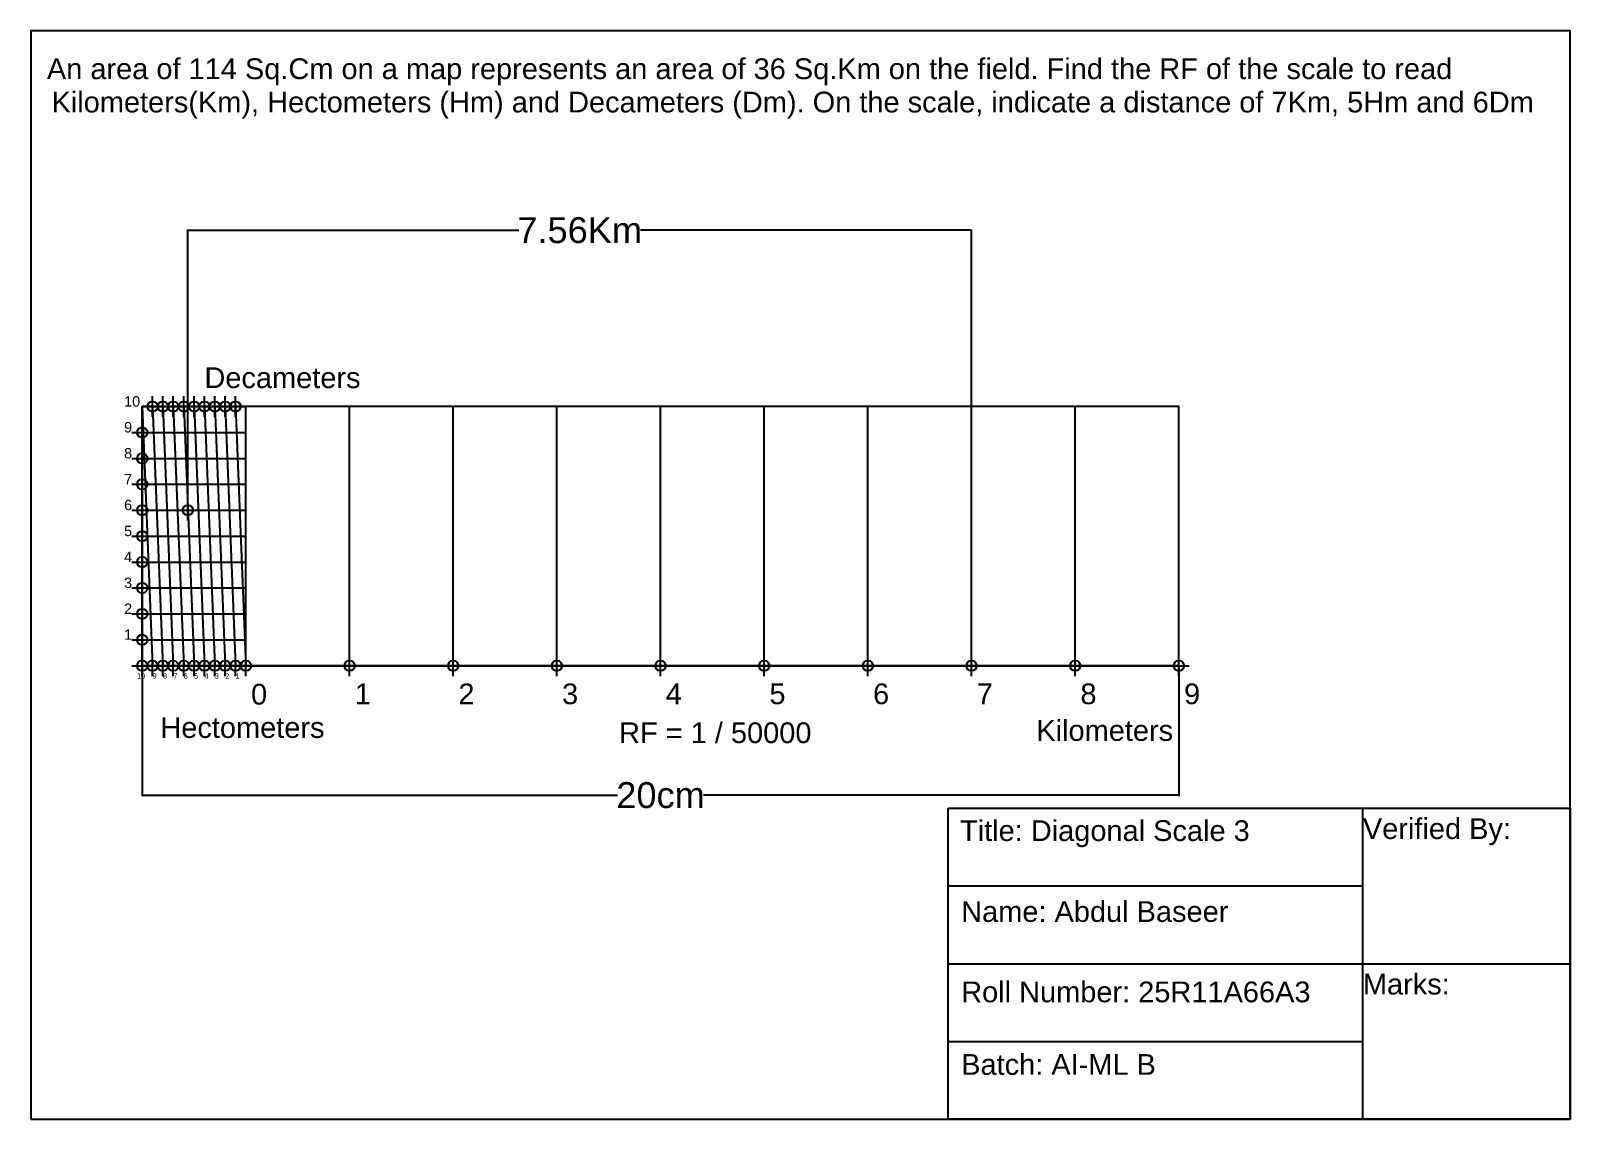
# Model space of a CAD drawing. Header units: millimetres. Extents: x 0 to 297, y 0 to 210.
import ezdxf

# ---------------------------------------------------------------- set-up
doc = ezdxf.new("R2010")
doc.units = ezdxf.units.MM
doc.header["$MEASUREMENT"] = 0
doc.header["$PDMODE"] = 34
doc.header["$PDSIZE"] = 2
doc.styles.get("Standard").update_dxf_attribs({"font": 'arial.ttf'})
doc.dimstyles.get("Standard").update_dxf_attribs({"dimtxt": 5, "dimasz": 0.18, "dimexe": 0.18, "dimexo": 0.0625, "dimgap": 0.09, "dimtad": 0, "dimtih": 1, "dimtoh": 1, "dimdec": 4, "dimzin": 0, "dimdsep": 46, "dimtxsty": 'Standard', "dimcen": 0.09, "dimadec": 0, "dimazin": 0, "dimtfac": 1, "dimtdec": 4, "dimtofl": 0, "dimtmove": 0, "dimatfit": 3, "dimfxl": 1, "dimtolj": 1, "dimtzin": 0, "dimarcsym": 0})

# ---------------------------------------------------------------- blocks, each defined once
blk = doc.blocks.new('*D3')
at = {"color": 0, "lineweight": -2, "transparency": 16777216}
for p, q in [((21.5, 87.44), (21.5, 62.32)), ((221.5, 87.44), (221.5, 62.32)), ((21.68, 62.5), (113.2, 62.5)), ((221.32, 62.5), (129.8, 62.5))]:
    blk.add_line(p, q, dxfattribs=at)
at = {"color": 0, "transparency": 16777216}
for points in [[(21.68, 62.53), (21.68, 62.47), (21.5, 62.5)], [(221.32, 62.53), (221.32, 62.47), (221.5, 62.5)]]:
    blk.add_solid(points, dxfattribs=at)
at = {"layer": 'Defpoints', "color": 0, "transparency": 16777216}
for p in [(21.5, 87.5), (221.5, 87.5), (21.5, 62.5)]:
    blk.add_point(p, dxfattribs=at)
at = {"color": 0, "transparency": 16777216, "insert": (121.5, 62.5), "char_height": 5, "attachment_point": 5}
blk.add_mtext('\\A1;20cm', dxfattribs=at)
blk = doc.blocks.new('*D4')
at = {"color": 0, "lineweight": -2, "transparency": 16777216}
for p, q in [((30.3, 117.56), (30.3, 171.68)), ((30.48, 171.5), (94.16, 171.5)), ((181.32, 171.5), (117.64, 171.5)), ((181.5, 117.56), (181.5, 171.68))]:
    blk.add_line(p, q, dxfattribs=at)
at = {"color": 0, "transparency": 16777216}
for points in [[(30.48, 171.53), (30.48, 171.47), (30.3, 171.5)], [(181.32, 171.53), (181.32, 171.47), (181.5, 171.5)]]:
    blk.add_solid(points, dxfattribs=at)
at = {"layer": 'Defpoints', "color": 0, "transparency": 16777216}
for p in [(181.5, 171.5), (30.3, 117.5), (181.5, 117.5)]:
    blk.add_point(p, dxfattribs=at)
at = {"color": 0, "transparency": 16777216, "insert": (105.9, 171.5), "char_height": 5, "attachment_point": 5}
blk.add_mtext('\\A1;7.56Km', dxfattribs=at)

msp = doc.modelspace()

# ---------------------------------------------------------------- linework, layer by layer
for p, q in [((21.5, 87.5), (21.5, 137.5)), ((21.5, 137.5), (23.5, 87.5)), ((23.5, 137.5), (25.5, 87.5)), ((25.5, 137.5), (27.5, 87.5)), ((27.5, 137.5), (29.5, 87.5)), ((29.5, 137.5), (31.5, 87.5)), ((31.5, 137.5), (33.5, 87.5)), ((33.5, 137.5), (35.5, 87.5)), ((35.5, 137.5), (37.5, 87.5)), ((37.5, 137.5), (39.5, 87.5)), ((39.5, 137.5), (41.5, 87.5)), ((41.5, 87.5), (41.5, 137.5)), ((61.5, 87.5), (61.5, 137.5)), ((81.5, 87.5), (81.5, 137.5)), ((101.5, 87.5), (101.5, 137.5)), ((121.5, 87.5), (121.5, 137.5)), ((141.5, 87.5), (141.5, 137.5)), ((161.5, 87.5), (161.5, 137.5)), ((181.5, 87.5), (181.5, 137.5)), ((201.5, 87.5), (201.5, 137.5)), ((21.5, 132.5), (41.5, 132.5)), ((21.5, 127.5), (41.5, 127.5)), ((21.5, 122.5), (41.5, 122.5)), ((21.5, 117.5), (41.5, 117.5)), ((21.5, 112.5), (41.5, 112.5)), ((21.5, 107.5), (41.5, 107.5)), ((21.5, 102.5), (41.5, 102.5)), ((21.5, 97.5), (41.5, 97.5)), ((21.5, 92.5), (41.5, 92.5)), ((221.5, 87.5), (21.5, 87.5)), ((21.5, 87.5), (41.5, 87.5)), ((177, 0), (177, 60)), ((177, 60), (297, 60)), ((257, 0), (257, 60)), ((297, 60), (297, 0)), ((177, 45), (257, 45)), ((177, 30), (297, 30)), ((177, 15), (257, 15)), ((297, 0), (177, 0))]:
    msp.add_line(p, q)
for points in [[(0, 0), (297, 0), (297, 210), (0, 210)], [(21.5, 87.5), (221.5, 87.5), (221.5, 137.5), (21.5, 137.5)]]:
    msp.add_lwpolyline(points, close=True)
for p in [(23.5, 137.5), (25.5, 137.5), (27.5, 137.5), (29.5, 137.5), (31.5, 137.5), (33.5, 137.5), (35.5, 137.5), (37.5, 137.5), (39.5, 137.5), (21.5, 132.5), (21.5, 127.5), (21.5, 122.5), (21.5, 117.5), (30.3, 117.5), (21.5, 112.5), (21.5, 107.5), (21.5, 102.5), (21.5, 97.5), (21.5, 92.5), (21.5, 87.5), (23.5, 87.5), (25.5, 87.5), (27.5, 87.5), (29.5, 87.5), (31.5, 87.5), (33.5, 87.5), (35.5, 87.5), (37.5, 87.5), (39.5, 87.5), (41.5, 87.5), (61.5, 87.5), (81.5, 87.5), (101.5, 87.5), (121.5, 87.5), (141.5, 87.5), (161.5, 87.5), (181.5, 87.5), (201.5, 87.5), (221.5, 87.5)]:
    msp.add_point(p)

# ---------------------------------------------------------------- texts
for s, height, p in [('  An area of 114 Sq.Cm on a map represents an area of 36 Sq.Km on the field. Find the RF of the scale to read ', 4, (0, 200.67599)), ('Decameters', 4, (33.5, 141.06548)), ('10', 2, (18, 137.5)), ('9', 2, (18, 132.5)), ('8', 2, (18, 127.5)), ('7', 2, (18, 122.5)), ('6', 2, (18, 117.5)), ('5', 2, (18, 112.5)), ('4', 2, (18, 107.5)), ('3', 2, (18, 102.5)), ('2', 2, (18, 97.5)), ('1', 2, (18, 92.5)), ('10', 1, (20.5, 85)), ('9', 1, (23.5, 85)), ('8', 1, (25.5, 85)), ('7', 1, (27.5, 85)), ('6', 1, (29.5, 85)), ('5', 1, (31.5, 85)), ('4', 1, (33.5, 85)), ('3', 1, (35.5, 85)), ('2', 1, (37.5, 85)), ('1', 1, (39.5, 85)), ('0', 4, (42.5, 80)), ('1', 4, (62.5, 80.06821)), ('2', 4, (82.5, 80.06821)), ('3', 4, (102.5, 80.06821)), ('4', 4, (122.5, 80.06821)), ('5', 4, (142.5, 80.06821)), ('6', 4, (162.5, 80.06821)), ('7', 4, (182.5, 80.06821)), ('8', 4, (202.5, 80.06821)), ('9', 4, (222.5, 80.06821)), ('Hectometers', 4, (25, 73.56548)), ('RF = 1 / 50000', 4, (113.5, 72.56548)), ('Kilometers', 4, (194, 73)), ('Title: Diagonal Scale 3', 4, (179.2727, 53.67697)), ('Verified By:', 4, (257, 54.06548)), ('Name: Abdul Baseer', 4, (179.5, 38.06548)), ('Roll Number: 25R11A66A3', 4, (179.5, 22.56548)), ('Marks:', 4, (257, 24.06548)), ('Batch: AI-ML B', 4, (179.5, 8.56548))]:
    msp.add_text(s, height=height).set_placement(p)
at = {"insert": (4, 198.24693), "char_height": 4, "width": 299.506412, "attachment_point": 1}
msp.add_mtext('Kilometers(Km), Hectometers (Hm) and Decameters (Dm). On the scale, indicate a distance of 7Km, 5Hm and 6Dm', dxfattribs=at)

# ---------------------------------------------------------------- dimensions: what is measured, and where the dimension line sits
for base, p1, p2, text, picture, middle in [((181.5, 171.5), (30.3, 117.5), (181.5, 117.5), '7.56Km', '*D4', (105.9, 171.5)), ((21.5, 62.5), (221.5, 87.5), (21.5, 87.5), '20cm', '*D3', (121.5, 62.5))]:
    dim = msp.add_linear_dim(base=base, p1=p1, p2=p2, text=text, dimstyle='Standard')
    dim.commit()
    dim.dimension.update_dxf_attribs({"geometry": picture, "text_midpoint": middle})

doc.saveas('drawing.dxf')
